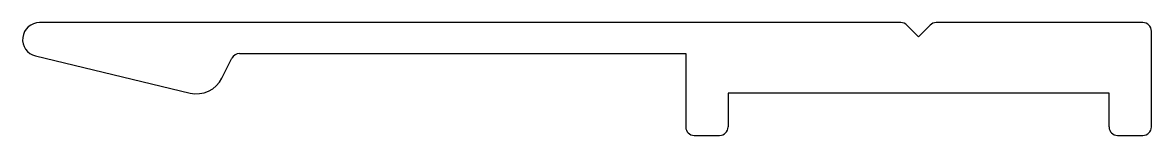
# Model space of a CAD drawing. Extents: x 3193.1 to 3233.1, y 1504.7 to 1508.7.
import ezdxf

# ---------------------------------------------------------------- set-up
doc = ezdxf.new("R2010")
doc.units = 0
doc.layers.get('0').update_dxf_attribs({"linetype": 'CONTINUOUS'})

msp = doc.modelspace()

# ---------------------------------------------------------------- linework, layer by layer
at = {"color": 0}
for p, q in [((3224.19, 1508.683), (3193.664, 1508.683)), ((3224.814, 1508.183), (3224.402, 1508.595)), ((3224.814, 1508.183), (3225.226, 1508.595)), ((3232.764, 1508.683), (3225.438, 1508.683)), ((3233.064, 1504.983), (3233.064, 1508.383)), ((3193.525, 1507.5), (3199.001, 1506.187)), ((3200.129, 1506.712), (3200.481, 1507.417)), ((3200.749, 1507.583), (3216.564, 1507.583)), ((3216.564, 1507.583), (3216.564, 1504.983)), ((3218.064, 1506.183), (3218.064, 1504.983)), ((3231.564, 1506.183), (3218.064, 1506.183)), ((3231.564, 1504.983), (3231.564, 1506.183)), ((3216.864, 1504.683), (3217.764, 1504.683)), ((3231.864, 1504.683), (3232.764, 1504.683))]:
    msp.add_line(p, q, dxfattribs=at)
for centre, radius, start, end in [((3193.664, 1508.083), 0.6, 90, 256.6038), ((3224.19, 1508.383), 0.3, 45, 90), ((3225.438, 1508.383), 0.3, 90, 135), ((3232.764, 1508.383), 0.3, 0, 90), ((3200.749, 1507.283), 0.3, 90, 153.4561), ((3199.234, 1507.159), 1, 256.5192, 333.4561), ((3216.864, 1504.983), 0.3, 180, 270), ((3217.764, 1504.983), 0.3, 270, 0), ((3231.864, 1504.983), 0.3, 180, 270), ((3232.764, 1504.983), 0.3, 270, 0)]:
    msp.add_arc(centre, radius, start, end, dxfattribs=at)

doc.saveas('drawing.dxf')
